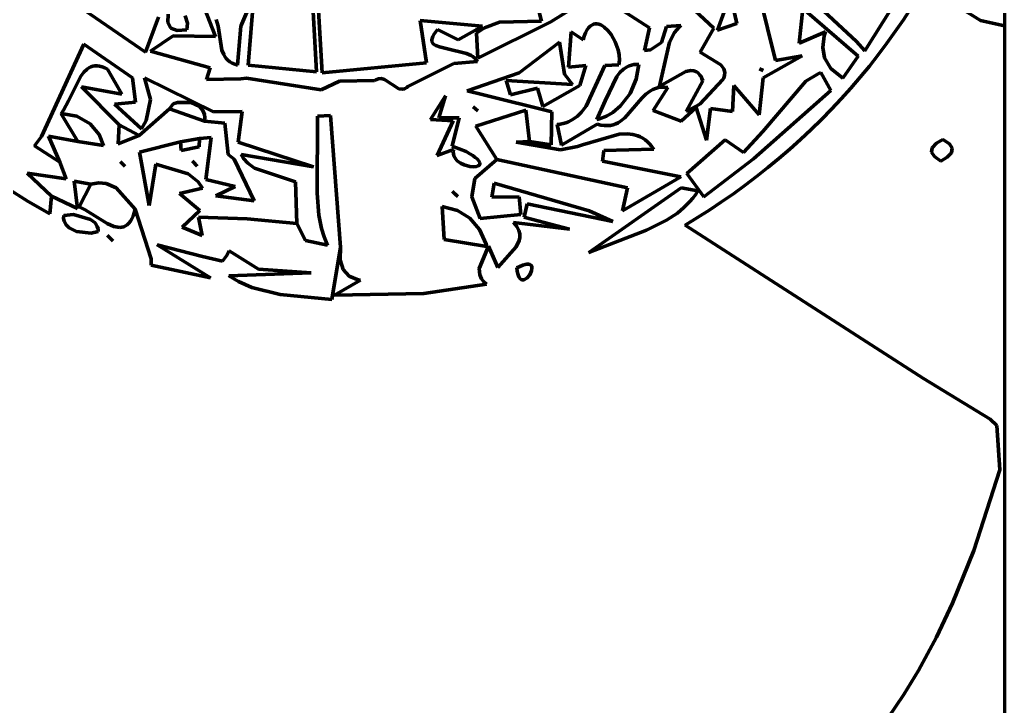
# Model space of a CAD drawing. Header units: millimetres. Extents: x 0 to 10.4, y 0 to 8.2.
# Drawn here: x 9.137 to 10.417, y 0.873 to 1.764 of the extents above; entities that cross this region are included whole.
import ezdxf

# ---------------------------------------------------------------- set-up
doc = ezdxf.new("R2010")
doc.units = ezdxf.units.MM
for name, color, linetype, lineweight in [('color#000000ff', 7, 'CONTINUOUS', 100), ('color#929292ff', 7, 'CONTINUOUS', 100), ('color#ffffffff', 7, 'CONTINUOUS', 100)]:
    doc.layers.add(name, color=color, linetype=linetype, lineweight=lineweight)

msp = doc.modelspace()

# ---------------------------------------------------------------- linework, layer by layer
at = {"layer": 'color#000000ff'}
for p, q in [((9.5158, 1.9571), (9.5303, 1.6953)), ((9.5233, 1.6964), (9.5121, 1.8853)), ((10.0638, 1.886), (10.2245, 1.7357)), ((10.2355, 1.7236), (10.3188, 1.857)), ((9.301, 1.7218), (9.1999, 1.7916)), ((9.425, 1.7558), (9.4416, 1.7954)), ((9.4416, 1.7954), (9.4342, 1.705)), ((10.1196, 1.7111), (10.0987, 1.7954)), ((10.3857, 1.763), (10.327, 1.8)), ((9.392, 1.7421), (9.3773, 1.7798)), ((9.8155, 1.7622), (9.8098, 1.7844)), ((9.8631, 1.7836), (9.8274, 1.7612)), ((9.9556, 1.7537), (9.9024, 1.7877)), ((10.0441, 1.7505), (10.0545, 1.7793)), ((10.0621, 1.7905), (10.0691, 1.7592)), ((10.1551, 1.7787), (10.15, 1.7337)), ((10.2269, 1.7167), (10.1551, 1.7787)), ((10.2957, 1.7797), (10.2855, 1.7641)), ((10.4167, 1.7788), (10.4167, 1.7561)), ((9.318, 1.7673), (9.301, 1.7218)), ((9.3299, 1.7604), (9.3306, 1.7715)), ((9.3526, 1.7692), (9.3554, 1.7596)), ((10.014, 1.7765), (10.0395, 1.7533)), ((9.3337, 1.7533), (9.3299, 1.7604)), ((9.3419, 1.7502), (9.3337, 1.7533)), ((9.3554, 1.7596), (9.3546, 1.751)), ((9.3928, 1.7644), (9.3953, 1.7556)), ((9.3953, 1.7556), (9.4003, 1.7244)), ((9.4206, 1.7049), (9.425, 1.7558)), ((9.6658, 1.7081), (9.6576, 1.7629)), ((9.6576, 1.7629), (9.7389, 1.7558)), ((9.7389, 1.7558), (9.707, 1.7381)), ((9.7311, 1.7465), (9.7415, 1.7536)), ((9.8274, 1.7612), (9.7326, 1.7142)), ((9.7415, 1.7536), (9.761, 1.7608)), ((9.761, 1.7608), (9.8155, 1.7622)), ((9.8745, 1.7505), (9.8764, 1.7534)), ((9.8764, 1.7534), (9.8785, 1.7556)), ((9.8785, 1.7556), (9.8807, 1.7572)), ((9.8807, 1.7572), (9.8829, 1.7582)), ((9.8829, 1.7582), (9.8852, 1.7588)), ((9.8852, 1.7588), (9.8875, 1.7588)), ((9.8875, 1.7588), (9.8899, 1.7583)), ((9.8899, 1.7583), (9.8923, 1.7575)), ((9.8923, 1.7575), (9.8946, 1.7562)), ((9.8946, 1.7562), (9.897, 1.7545)), ((9.897, 1.7545), (9.9015, 1.7503)), ((9.9492, 1.7241), (9.9556, 1.7537)), ((9.978, 1.7553), (9.9712, 1.7347)), ((9.9966, 1.7564), (9.978, 1.7553)), ((9.9883, 1.7475), (9.9942, 1.7543)), ((9.9942, 1.7543), (9.9966, 1.7564)), ((10.0395, 1.7533), (10.0215, 1.7219)), ((10.0691, 1.7592), (10.0441, 1.7505)), ((10.2855, 1.7641), (10.275, 1.7487)), ((10.4167, 1.7561), (10.3857, 1.763)), ((9.3074, 1.7231), (9.3367, 1.7431)), ((9.3367, 1.7431), (9.392, 1.7421)), ((9.3546, 1.751), (9.3419, 1.7502)), ((9.6732, 1.7399), (9.6729, 1.7378)), ((9.6741, 1.7422), (9.6732, 1.7399)), ((9.6756, 1.7449), (9.6741, 1.7422)), ((9.6776, 1.7479), (9.6756, 1.7449)), ((9.6804, 1.7512), (9.6776, 1.7479)), ((9.707, 1.7381), (9.6804, 1.7512)), ((9.7326, 1.7142), (9.7311, 1.7465)), ((9.8503, 1.7025), (9.8539, 1.7483)), ((9.8539, 1.7483), (9.8695, 1.7379)), ((9.8695, 1.7379), (9.871, 1.7428)), ((9.871, 1.7428), (9.8727, 1.747)), ((9.8727, 1.747), (9.8745, 1.7505)), ((9.9015, 1.7503), (9.9057, 1.745)), ((9.9057, 1.745), (9.911, 1.7355)), ((9.9816, 1.7348), (9.9883, 1.7475)), ((10.15, 1.7337), (10.1844, 1.7485)), ((10.1827, 1.7431), (10.1808, 1.7281)), ((10.1844, 1.7485), (10.1827, 1.7431)), ((10.275, 1.7487), (10.2641, 1.7335)), ((9.1659, 1.6125), (9.221, 1.7322)), ((9.221, 1.7322), (9.2842, 1.6885)), ((9.6729, 1.7378), (9.6731, 1.7359)), ((9.6731, 1.7359), (9.6737, 1.7343)), ((9.6737, 1.7343), (9.6748, 1.7328)), ((9.6748, 1.7328), (9.6763, 1.7316)), ((9.6763, 1.7316), (9.6782, 1.7305)), ((9.6782, 1.7305), (9.6828, 1.7287)), ((9.6828, 1.7287), (9.6916, 1.7266)), ((9.7863, 1.6953), (9.8386, 1.7348)), ((9.8386, 1.7348), (9.8455, 1.6932)), ((9.911, 1.7355), (9.9148, 1.7252)), ((9.9712, 1.7347), (9.9572, 1.725)), ((9.9686, 1.6778), (9.9816, 1.7348)), ((10.1808, 1.7281), (10.1832, 1.7146)), ((10.2245, 1.7357), (10.2355, 1.7236)), ((10.2641, 1.7335), (10.2529, 1.7185)), ((9.385, 1.7018), (9.3074, 1.7231)), ((9.4003, 1.7244), (9.4026, 1.7188)), ((9.4026, 1.7188), (9.4041, 1.7163)), ((9.4041, 1.7163), (9.4059, 1.7139)), ((9.6916, 1.7266), (9.7181, 1.7204)), ((9.7181, 1.7204), (9.7239, 1.7178)), ((9.7239, 1.7178), (9.7264, 1.7162)), ((9.7264, 1.7162), (9.7287, 1.7143)), ((9.7287, 1.7143), (9.7306, 1.7123)), ((9.9148, 1.7252), (9.9162, 1.7183)), ((9.9162, 1.7183), (9.9166, 1.7116)), ((9.9572, 1.725), (9.9492, 1.7241)), ((10.0215, 1.7219), (10.0483, 1.7057)), ((10.1035, 1.6888), (10.1541, 1.7171)), ((10.1541, 1.7171), (10.1196, 1.7111)), ((10.1832, 1.7146), (10.1912, 1.7009)), ((10.2068, 1.688), (10.2269, 1.7167)), ((10.2529, 1.7185), (10.2414, 1.7039)), ((9.2274, 1.7015), (9.2251, 1.6999)), ((9.2299, 1.7028), (9.2274, 1.7015)), ((9.2325, 1.7037), (9.2299, 1.7028)), ((9.2353, 1.7042), (9.2325, 1.7037)), ((9.2382, 1.7043), (9.2353, 1.7042)), ((9.2412, 1.7039), (9.2382, 1.7043)), ((9.2445, 1.7031), (9.2412, 1.7039)), ((9.2479, 1.7018), (9.2445, 1.7031)), ((9.2515, 1.6999), (9.2479, 1.7018)), ((9.3804, 1.6863), (9.385, 1.7018)), ((9.4059, 1.7139), (9.4081, 1.7117)), ((9.4081, 1.7117), (9.4106, 1.7096)), ((9.4106, 1.7096), (9.4135, 1.7078)), ((9.4135, 1.7078), (9.4168, 1.7062)), ((9.4168, 1.7062), (9.4206, 1.7049)), ((9.4342, 1.705), (9.5233, 1.6964)), ((9.5303, 1.6953), (9.6658, 1.7081)), ((9.7016, 1.7071), (9.6418, 1.6775)), ((9.7322, 1.71), (9.7016, 1.7071)), ((9.7306, 1.7123), (9.7322, 1.71)), ((9.873, 1.7047), (9.8503, 1.7025)), ((9.8651, 1.6788), (9.873, 1.7047)), ((9.8976, 1.7046), (9.8734, 1.652)), ((9.9158, 1.7054), (9.8976, 1.7046)), ((9.9164, 1.7084), (9.9158, 1.7054)), ((9.9166, 1.7116), (9.9164, 1.7084)), ((9.9218, 1.6997), (9.9268, 1.703)), ((9.9268, 1.703), (9.9295, 1.7042)), ((9.9295, 1.7042), (9.9324, 1.7052)), ((9.9324, 1.7052), (9.9354, 1.7058)), ((9.9354, 1.7058), (9.9386, 1.7061)), ((9.942, 1.7061), (9.9385, 1.687)), ((9.9386, 1.7061), (9.942, 1.7061)), ((10.0483, 1.7057), (10.0523, 1.7003)), ((10.2414, 1.7039), (10.2295, 1.6895)), ((9.2168, 1.6908), (9.2007, 1.6586)), ((9.2207, 1.6959), (9.2168, 1.6908)), ((9.2251, 1.6999), (9.2207, 1.6959)), ((9.2704, 1.6675), (9.2515, 1.6999)), ((9.719, 1.6717), (9.7863, 1.6953)), ((9.8455, 1.6932), (9.8557, 1.6799)), ((9.8981, 1.6586), (9.9133, 1.6904)), ((9.9133, 1.6904), (9.9173, 1.6954)), ((9.9173, 1.6954), (9.9218, 1.6997)), ((10.0029, 1.6967), (9.9723, 1.6797)), ((10.0092, 1.698), (10.0029, 1.6967)), ((10.0131, 1.6978), (10.0092, 1.698)), ((10.0167, 1.6965), (10.0131, 1.6978)), ((10.0184, 1.6954), (10.0167, 1.6965)), ((10.0199, 1.694), (10.0184, 1.6954)), ((10.0213, 1.6923), (10.0199, 1.694)), ((10.0227, 1.6902), (10.0213, 1.6923)), ((10.0239, 1.6876), (10.0227, 1.6902)), ((10.0533, 1.6921), (10.0521, 1.6884)), ((10.0523, 1.7003), (10.0535, 1.6956)), ((10.0535, 1.6956), (10.0533, 1.6921)), ((10.098, 1.6404), (10.1035, 1.6888)), ((10.0986, 1.7003), (10.1033, 1.6982)), ((10.1033, 1.6982), (10.0986, 1.7003)), ((10.1748, 1.694), (10.1588, 1.6842)), ((10.1783, 1.6957), (10.1748, 1.694)), ((10.1915, 1.6721), (10.1783, 1.6957)), ((10.1912, 1.7009), (10.2068, 1.688)), ((10.2295, 1.6895), (10.2174, 1.6753)), ((9.2668, 1.6275), (9.2179, 1.6769)), ((9.2179, 1.6769), (9.2704, 1.6675)), ((9.2842, 1.6885), (9.2881, 1.657)), ((9.3074, 1.6606), (9.2997, 1.6885)), ((9.2997, 1.6885), (9.3892, 1.6443)), ((9.4248, 1.6875), (9.3804, 1.6863)), ((9.4321, 1.6882), (9.4248, 1.6875)), ((9.5291, 1.673), (9.4321, 1.6882)), ((9.5528, 1.6841), (9.5291, 1.673)), ((9.5984, 1.6851), (9.5528, 1.6841)), ((9.6002, 1.6861), (9.5984, 1.6851)), ((9.6036, 1.6874), (9.6002, 1.6861)), ((9.6069, 1.6876), (9.6036, 1.6874)), ((9.6116, 1.6864), (9.6069, 1.6876)), ((9.6301, 1.6745), (9.6116, 1.6864)), ((9.6403, 1.6761), (9.6373, 1.6744)), ((9.6418, 1.6775), (9.6403, 1.6761)), ((9.8557, 1.6799), (9.7694, 1.6851)), ((9.7694, 1.6851), (9.7752, 1.6667)), ((9.8172, 1.6512), (9.8651, 1.6788)), ((9.9385, 1.687), (9.9304, 1.6685)), ((9.9796, 1.6763), (9.9605, 1.6461)), ((9.9636, 1.6749), (9.9672, 1.6759)), ((9.9672, 1.6759), (9.971, 1.6765)), ((9.9723, 1.6797), (9.9686, 1.6778)), ((9.971, 1.6765), (9.9752, 1.6767)), ((9.9752, 1.6767), (9.9796, 1.6763)), ((10.0032, 1.6448), (10.0249, 1.6847)), ((10.0511, 1.6864), (10.021, 1.6543)), ((10.0249, 1.6847), (10.0239, 1.6876)), ((10.0521, 1.6884), (10.0511, 1.6864)), ((10.0637, 1.6449), (10.0651, 1.6786)), ((10.0651, 1.6786), (10.098, 1.6404)), ((10.1588, 1.6842), (10.1028, 1.6189)), ((9.6344, 1.6738), (9.6301, 1.6745)), ((9.6373, 1.6744), (9.6344, 1.6738)), ((9.6711, 1.6347), (9.6909, 1.6652)), ((9.6909, 1.6652), (9.6819, 1.6366)), ((9.7401, 1.6666), (9.719, 1.6717)), ((9.8288, 1.6443), (9.7401, 1.6666)), ((9.7752, 1.6667), (9.8102, 1.6752)), ((9.8102, 1.6752), (9.8172, 1.6512)), ((9.9304, 1.6685), (9.9182, 1.6523)), ((9.9457, 1.6624), (9.9511, 1.6676)), ((9.9511, 1.6676), (9.957, 1.6718)), ((9.957, 1.6718), (9.9602, 1.6735)), ((9.9602, 1.6735), (9.9636, 1.6749)), ((10.091, 1.5835), (10.1915, 1.6721)), ((10.2174, 1.6753), (10.2049, 1.6614)), ((9.2007, 1.6586), (9.1946, 1.6468)), ((9.2881, 1.657), (9.2605, 1.6544)), ((9.2605, 1.6544), (9.2958, 1.6223)), ((9.302, 1.6334), (9.3074, 1.6606)), ((9.3369, 1.6549), (9.3321, 1.6484)), ((9.3423, 1.6567), (9.3369, 1.6549)), ((9.3603, 1.6566), (9.3423, 1.6567)), ((9.3707, 1.6517), (9.3603, 1.6566)), ((9.3756, 1.6463), (9.3707, 1.6517)), ((9.8734, 1.652), (9.867, 1.6437)), ((9.8874, 1.6346), (9.8981, 1.6586)), ((9.9182, 1.6523), (9.9082, 1.6437)), ((9.9235, 1.6368), (9.9457, 1.6624)), ((10.021, 1.6543), (10.0032, 1.6448)), ((10.2049, 1.6614), (10.1921, 1.6478)), ((9.1946, 1.6468), (9.1914, 1.642)), ((9.1914, 1.642), (9.2129, 1.6061)), ((9.3321, 1.6484), (9.2929, 1.6136)), ((9.3776, 1.641), (9.3756, 1.6463)), ((9.378, 1.637), (9.3776, 1.641)), ((9.3892, 1.6443), (9.4266, 1.6449)), ((9.4266, 1.6449), (9.4215, 1.605)), ((9.828, 1.6017), (9.8288, 1.6443)), ((9.8621, 1.639), (9.8566, 1.6349)), ((9.867, 1.6437), (9.8621, 1.639)), ((9.8997, 1.6387), (9.8906, 1.6353)), ((9.9082, 1.6437), (9.8997, 1.6387)), ((9.9605, 1.6461), (9.9969, 1.6325)), ((9.9969, 1.6325), (10.0164, 1.6499)), ((10.0164, 1.6499), (10.0296, 1.6076)), ((10.0296, 1.6076), (10.0349, 1.6487)), ((10.0349, 1.6487), (10.0637, 1.6449)), ((10.1921, 1.6478), (10.179, 1.6344)), ((9.2929, 1.6136), (9.2668, 1.6275)), ((9.2958, 1.6223), (9.302, 1.6334)), ((9.3775, 1.6325), (9.378, 1.637)), ((9.4039, 1.6298), (9.3775, 1.6325)), ((9.4085, 1.5892), (9.4039, 1.6298)), ((9.7005, 1.6327), (9.6711, 1.6347)), ((9.68, 1.5876), (9.7005, 1.6327)), ((9.6819, 1.6366), (9.7083, 1.6367)), ((9.7083, 1.6367), (9.6993, 1.6001)), ((9.8396, 1.6286), (9.8356, 1.6281)), ((9.8356, 1.6281), (9.8412, 1.6013)), ((9.8434, 1.6293), (9.8396, 1.6286)), ((9.8412, 1.6013), (9.8879, 1.6284)), ((9.847, 1.6304), (9.8434, 1.6293)), ((9.8504, 1.6316), (9.847, 1.6304)), ((9.8566, 1.6349), (9.8504, 1.6316)), ((9.8906, 1.6353), (9.8874, 1.6346)), ((9.8879, 1.6284), (9.8926, 1.6273)), ((9.8926, 1.6273), (9.897, 1.6267)), ((9.897, 1.6267), (9.9011, 1.6266)), ((9.9011, 1.6266), (9.9049, 1.6269)), ((9.9049, 1.6269), (9.9085, 1.6277)), ((9.9085, 1.6277), (9.9118, 1.6289)), ((9.9118, 1.6289), (9.915, 1.6304)), ((9.915, 1.6304), (9.918, 1.6323)), ((9.918, 1.6323), (9.9235, 1.6368)), ((10.179, 1.6344), (10.1656, 1.6214)), ((9.1567, 1.6002), (9.1659, 1.6125)), ((9.2129, 1.6061), (9.1749, 1.6131)), ((9.1749, 1.6131), (9.1897, 1.5792)), ((9.9163, 1.6155), (9.8688, 1.6016)), ((9.927, 1.616), (9.9163, 1.6155)), ((9.9339, 1.6152), (9.927, 1.616)), ((9.9405, 1.6133), (9.9339, 1.6152)), ((9.9438, 1.6119), (9.9405, 1.6133)), ((9.9469, 1.6102), (9.9438, 1.6119)), ((10.1028, 1.6189), (10.0779, 1.5918)), ((10.1656, 1.6214), (10.152, 1.6086)), ((9.1897, 1.5792), (9.1567, 1.6002)), ((9.293, 1.5919), (9.3463, 1.6054)), ((9.3463, 1.6054), (9.3471, 1.5944)), ((9.3471, 1.5944), (9.3707, 1.5991)), ((9.3707, 1.5991), (9.3711, 1.6098)), ((9.3711, 1.6098), (9.3864, 1.611)), ((9.3864, 1.611), (9.3793, 1.5568)), ((9.4215, 1.605), (9.5192, 1.573)), ((9.6993, 1.6001), (9.7175, 1.5928)), ((9.7826, 1.6052), (9.7997, 1.606)), ((9.8401, 1.5951), (9.7826, 1.6052)), ((9.7997, 1.606), (9.828, 1.6017)), ((9.862, 1.5994), (9.8401, 1.5951)), ((9.8688, 1.6016), (9.862, 1.5994)), ((9.95, 1.6082), (9.9469, 1.6102)), ((9.9529, 1.6058), (9.95, 1.6082)), ((9.9558, 1.603), (9.9529, 1.6058)), ((9.9585, 1.5998), (9.9558, 1.603)), ((9.9612, 1.5962), (9.9585, 1.5998)), ((10.0542, 1.6081), (10.0042, 1.5644)), ((10.0779, 1.5918), (10.0542, 1.6081)), ((10.152, 1.6086), (10.1381, 1.5961)), ((9.3055, 1.5229), (9.293, 1.5919)), ((9.4163, 1.583), (9.4085, 1.5892)), ((9.5192, 1.573), (9.4252, 1.589)), ((9.4252, 1.589), (9.4283, 1.5839)), ((9.7009, 1.5956), (9.68, 1.5876)), ((9.7007, 1.5927), (9.7009, 1.5956)), ((9.7009, 1.5899), (9.7007, 1.5927)), ((9.7016, 1.5874), (9.7009, 1.5899)), ((9.7027, 1.5851), (9.7016, 1.5874)), ((9.7175, 1.5928), (9.7222, 1.5901)), ((9.7222, 1.5901), (9.7261, 1.5877)), ((9.7261, 1.5877), (9.7293, 1.5854)), ((9.8946, 1.5806), (9.8962, 1.5944)), ((9.8962, 1.5944), (9.9612, 1.5962)), ((10.1381, 1.5961), (10.1239, 1.5839)), ((9.3144, 1.5767), (9.3055, 1.5229)), ((9.3564, 1.5638), (9.3144, 1.5767)), ((9.3619, 1.5803), (9.3627, 1.5794)), ((9.3682, 1.574), (9.3619, 1.5803)), ((9.3627, 1.5794), (9.3682, 1.574)), ((9.4423, 1.5289), (9.4163, 1.583)), ((9.4283, 1.5839), (9.4337, 1.5777)), ((9.4337, 1.5777), (9.4425, 1.5713)), ((9.7042, 1.5829), (9.7027, 1.5851)), ((9.706, 1.581), (9.7042, 1.5829)), ((9.7102, 1.5778), (9.706, 1.581)), ((9.715, 1.5755), (9.7102, 1.5778)), ((9.7225, 1.5735), (9.715, 1.5755)), ((9.7272, 1.5732), (9.7225, 1.5735)), ((9.7311, 1.5736), (9.7272, 1.5732)), ((9.7287, 1.558), (9.7572, 1.5825)), ((9.7293, 1.5854), (9.7317, 1.5834)), ((9.7327, 1.5742), (9.7311, 1.5736)), ((9.7317, 1.5834), (9.7335, 1.5815)), ((9.7339, 1.5749), (9.7327, 1.5742)), ((9.7335, 1.5815), (9.7346, 1.5798)), ((9.7348, 1.5758), (9.7339, 1.5749)), ((9.7346, 1.5798), (9.7352, 1.5783)), ((9.7352, 1.5769), (9.7348, 1.5758)), ((9.7352, 1.5783), (9.7352, 1.5769)), ((9.7572, 1.5825), (9.9273, 1.5458)), ((9.9965, 1.5602), (9.8946, 1.5806)), ((10.0265, 1.5339), (10.091, 1.5835)), ((10.1239, 1.5839), (10.1095, 1.572)), ((9.3695, 1.5535), (9.3564, 1.5638)), ((9.4425, 1.5713), (9.4957, 1.5534)), ((10.0042, 1.5644), (10.0265, 1.5339)), ((10.1095, 1.572), (10.0948, 1.5604)), ((9.2124, 1.5188), (9.2083, 1.5544)), ((9.2083, 1.5544), (9.2299, 1.5504)), ((9.2299, 1.5504), (9.2149, 1.5213)), ((9.3751, 1.5453), (9.3695, 1.5535)), ((9.3793, 1.5568), (9.4176, 1.5477)), ((9.4957, 1.5534), (9.4976, 1.4997)), ((9.7249, 1.5339), (9.7287, 1.558)), ((9.7538, 1.5519), (9.7508, 1.5335)), ((9.8773, 1.5158), (9.7538, 1.5519)), ((9.9207, 1.5158), (9.9965, 1.5602)), ((10.0799, 1.5491), (10.0648, 1.5382)), ((10.0948, 1.5604), (10.0799, 1.5491)), ((9.1213, 1.5455), (9.1486, 1.5282)), ((9.345, 1.5385), (9.3751, 1.5453)), ((9.3717, 1.5165), (9.345, 1.5385)), ((9.4176, 1.5477), (9.3922, 1.5352)), ((9.3922, 1.5352), (9.4423, 1.5289)), ((9.6998, 1.5412), (9.7065, 1.5345)), ((9.7038, 1.5373), (9.6998, 1.5412)), ((9.7065, 1.5345), (9.7038, 1.5373)), ((9.9967, 1.5458), (9.8768, 1.4617)), ((9.9273, 1.5458), (9.9207, 1.5158)), ((10.0185, 1.5417), (9.9967, 1.5458)), ((10.0119, 1.5323), (10.0153, 1.5369)), ((10.0153, 1.5369), (10.0185, 1.5417)), ((10.0648, 1.5382), (10.0494, 1.5275)), ((9.1486, 1.5282), (9.1767, 1.5121)), ((9.1767, 1.5121), (9.1789, 1.535)), ((9.1789, 1.535), (9.2124, 1.5188)), ((9.7358, 1.506), (9.7249, 1.5339)), ((9.7508, 1.5335), (9.7862, 1.5341)), ((9.7862, 1.5341), (9.7886, 1.511)), ((9.7928, 1.5077), (9.7969, 1.5251)), ((9.7969, 1.5251), (9.9079, 1.5021)), ((10.0005, 1.5201), (10.0083, 1.528)), ((10.0083, 1.528), (10.0119, 1.5323)), ((10.0494, 1.5275), (10.0339, 1.5172)), ((9.1949, 1.51), (9.1946, 1.5061)), ((9.2075, 1.5112), (9.1949, 1.51)), ((9.2296, 1.5048), (9.2075, 1.5112)), ((9.2149, 1.5213), (9.2227, 1.5173)), ((9.2227, 1.5173), (9.2513, 1.4993)), ((9.2848, 1.509), (9.2863, 1.5132)), ((9.2863, 1.5132), (9.2876, 1.5181)), ((9.2876, 1.5181), (9.3085, 1.4534)), ((9.3486, 1.4947), (9.3717, 1.5165)), ((9.6888, 1.4789), (9.6863, 1.5215)), ((9.6863, 1.5215), (9.7063, 1.5162)), ((9.7063, 1.5162), (9.7225, 1.5063)), ((9.7886, 1.511), (9.7358, 1.506)), ((9.9079, 1.5021), (9.8773, 1.5158)), ((9.9778, 1.5037), (9.9919, 1.513)), ((9.9919, 1.513), (10.0005, 1.5201)), ((10.0339, 1.5172), (10.0181, 1.5072)), ((9.1946, 1.5061), (9.1952, 1.5025)), ((9.1952, 1.5025), (9.1977, 1.4978)), ((9.1977, 1.4978), (9.2018, 1.4938)), ((9.2355, 1.5002), (9.2296, 1.5048)), ((9.2383, 1.4958), (9.2355, 1.5002)), ((9.2513, 1.4993), (9.2598, 1.4957)), ((9.275, 1.4964), (9.2772, 1.4979)), ((9.2772, 1.4979), (9.2793, 1.4999)), ((9.2793, 1.4999), (9.2813, 1.5024)), ((9.2813, 1.5024), (9.2831, 1.5054)), ((9.2831, 1.5054), (9.2848, 1.509)), ((9.4329, 1.5056), (9.3698, 1.5075)), ((9.3698, 1.5075), (9.3744, 1.4839)), ((9.4976, 1.4997), (9.4329, 1.5056)), ((9.7225, 1.5063), (9.7349, 1.4918)), ((9.7813, 1.4981), (9.7791, 1.5008)), ((9.7791, 1.5008), (9.8516, 1.4921)), ((9.7832, 1.4955), (9.7813, 1.4981)), ((9.7944, 1.5072), (9.7928, 1.5077)), ((9.8516, 1.4921), (9.7944, 1.5072)), ((9.952, 1.4909), (9.9778, 1.5037)), ((10.0181, 1.5072), (10.0022, 1.4975)), ((10.0022, 1.4975), (10.3117, 1.2981)), ((9.2018, 1.4938), (9.2111, 1.4892)), ((9.2111, 1.4892), (9.2303, 1.4868)), ((9.2303, 1.4868), (9.2393, 1.489)), ((9.2393, 1.4926), (9.2383, 1.4958)), ((9.2393, 1.489), (9.2393, 1.4926)), ((9.2598, 1.4957), (9.2652, 1.4946)), ((9.2652, 1.4946), (9.2677, 1.4945)), ((9.2677, 1.4945), (9.2703, 1.4947)), ((9.2703, 1.4947), (9.2727, 1.4953)), ((9.2727, 1.4953), (9.275, 1.4964)), ((9.3744, 1.4839), (9.3486, 1.4947)), ((9.7349, 1.4918), (9.7434, 1.4726)), ((9.7847, 1.493), (9.7832, 1.4955)), ((9.7858, 1.4905), (9.7847, 1.493)), ((9.7871, 1.4859), (9.7858, 1.4905)), ((9.7873, 1.4814), (9.7871, 1.4859)), ((9.8768, 1.4617), (9.952, 1.4909)), ((9.2515, 1.4837), (9.2568, 1.4786)), ((9.2583, 1.4771), (9.2515, 1.4837)), ((9.2568, 1.4786), (9.2583, 1.4771)), ((9.3856, 1.4289), (9.3161, 1.472)), ((9.3161, 1.472), (9.3748, 1.4565)), ((9.7443, 1.4695), (9.6888, 1.4789)), ((9.7434, 1.4726), (9.7443, 1.4695)), ((9.7826, 1.4693), (9.7865, 1.4772)), ((9.7865, 1.4772), (9.7873, 1.4814)), ((9.4062, 1.4573), (9.4098, 1.4638)), ((9.4098, 1.4638), (9.4477, 1.4403)), ((9.543, 1.4008), (9.5543, 1.4687)), ((9.5543, 1.4687), (9.5538, 1.4522)), ((9.7346, 1.4412), (9.7467, 1.47)), ((9.7467, 1.47), (9.7586, 1.4425)), ((9.7586, 1.4425), (9.7826, 1.4693)), ((9.3085, 1.4534), (9.3085, 1.4453)), ((9.3748, 1.4565), (9.4011, 1.4507)), ((9.4011, 1.4507), (9.4062, 1.4573)), ((9.5538, 1.4522), (9.5576, 1.4397)), ((9.794, 1.4462), (9.791, 1.4453)), ((9.7965, 1.4467), (9.794, 1.4462)), ((9.7986, 1.4466), (9.7965, 1.4467)), ((9.8003, 1.4462), (9.7986, 1.4466)), ((9.8015, 1.4455), (9.8003, 1.4462)), ((9.8023, 1.4444), (9.8015, 1.4455)), ((9.3085, 1.4453), (9.3856, 1.4289)), ((9.516, 1.4355), (9.4092, 1.4315)), ((9.4477, 1.4403), (9.516, 1.4355)), ((9.5576, 1.4397), (9.5657, 1.4309)), ((9.7351, 1.4327), (9.7346, 1.4412)), ((9.7874, 1.4438), (9.7833, 1.4418)), ((9.7833, 1.4418), (9.7838, 1.4376)), ((9.7838, 1.4376), (9.7846, 1.4341)), ((9.7846, 1.4341), (9.7855, 1.4314)), ((9.791, 1.4453), (9.7874, 1.4438)), ((9.7963, 1.4285), (9.8001, 1.4329)), ((9.8001, 1.4329), (9.8025, 1.4382)), ((9.8028, 1.4431), (9.8023, 1.4444)), ((9.8025, 1.4382), (9.803, 1.4416)), ((9.803, 1.4416), (9.8028, 1.4431)), ((9.4092, 1.4315), (9.4217, 1.424)), ((9.4217, 1.424), (9.4391, 1.4164)), ((9.5802, 1.4257), (9.5465, 1.4066)), ((9.5657, 1.4309), (9.5781, 1.426)), ((9.5781, 1.426), (9.5802, 1.4257)), ((9.6626, 1.4085), (9.7438, 1.4208)), ((9.7375, 1.4275), (9.7351, 1.4327)), ((9.7402, 1.4241), (9.7375, 1.4275)), ((9.7438, 1.4208), (9.7402, 1.4241)), ((9.7855, 1.4314), (9.7865, 1.4293)), ((9.7865, 1.4293), (9.7878, 1.4278)), ((9.7878, 1.4278), (9.7891, 1.4268)), ((9.7891, 1.4268), (9.7905, 1.4264)), ((9.7905, 1.4264), (9.7919, 1.4264)), ((9.7919, 1.4264), (9.7934, 1.4268)), ((9.7934, 1.4268), (9.7963, 1.4285)), ((9.4391, 1.4164), (9.4761, 1.4074)), ((9.4761, 1.4074), (9.543, 1.4008)), ((9.5465, 1.4066), (9.6626, 1.4085)), ((10.3117, 1.2981), (10.3985, 1.2456)), ((10.3985, 1.2456), (10.4068, 1.2373)), ((10.4068, 1.2373), (10.4108, 1.1797)), ((10.4108, 1.1797), (10.377, 1.0747)), ((10.377, 1.0747), (10.3495, 1.0065)), ((10.3495, 1.0065), (10.3285, 0.9623)), ((10.3285, 0.9623), (10.3052, 0.9192)), ((10.3052, 0.9192), (10.286, 0.8878)), ((10.286, 0.8878), (10.2654, 0.8573))]:
    msp.add_line(p, q, dxfattribs=at)
at = {"layer": 'color#929292ff'}
for p, q in [((9.2251, 1.6999), (9.2274, 1.7015)), ((9.2274, 1.7015), (9.2299, 1.7028)), ((9.2299, 1.7028), (9.2325, 1.7037)), ((9.2325, 1.7037), (9.2353, 1.7042)), ((9.2353, 1.7042), (9.2382, 1.7043)), ((9.2382, 1.7043), (9.2412, 1.7039)), ((9.2412, 1.7039), (9.2445, 1.7031)), ((9.2445, 1.7031), (9.2479, 1.7018)), ((9.2479, 1.7018), (9.2515, 1.6999)), ((9.2007, 1.6586), (9.2168, 1.6908)), ((9.2168, 1.6908), (9.2207, 1.6959)), ((9.2207, 1.6959), (9.2251, 1.6999)), ((9.2515, 1.6999), (9.2704, 1.6675)), ((9.2704, 1.6675), (9.2179, 1.6769)), ((9.2179, 1.6769), (9.2668, 1.6275)), ((9.1946, 1.6468), (9.2007, 1.6586)), ((9.7266, 1.6509), (9.7329, 1.6456)), ((9.7329, 1.6456), (9.7266, 1.6509)), ((9.1914, 1.642), (9.1946, 1.6468)), ((9.194, 1.6421), (9.1914, 1.642)), ((9.2116, 1.6389), (9.194, 1.6421)), ((9.2292, 1.6287), (9.2116, 1.6389)), ((9.2929, 1.6136), (9.3321, 1.6484)), ((9.3321, 1.6484), (9.3775, 1.6325)), ((9.5241, 1.539), (9.5246, 1.6387)), ((9.5246, 1.6387), (9.5412, 1.6397)), ((9.5412, 1.6397), (9.5543, 1.4687)), ((9.7303, 1.6257), (9.795, 1.6466)), ((9.795, 1.6466), (9.7997, 1.606)), ((9.2406, 1.615), (9.2292, 1.6287)), ((9.2668, 1.6275), (9.2655, 1.6028)), ((9.3775, 1.6325), (9.4039, 1.6298)), ((9.4039, 1.6298), (9.4085, 1.5892)), ((9.7572, 1.5825), (9.7303, 1.6257)), ((9.1897, 1.5792), (9.1749, 1.6131)), ((9.1749, 1.6131), (9.2129, 1.6061)), ((9.2464, 1.6006), (9.2406, 1.615)), ((9.2655, 1.6028), (9.2929, 1.6136)), ((9.8688, 1.6016), (9.9163, 1.6155)), ((9.9163, 1.6155), (9.927, 1.616)), ((9.927, 1.616), (9.9339, 1.6152)), ((9.9339, 1.6152), (9.9405, 1.6133)), ((9.9405, 1.6133), (9.9438, 1.6119)), ((9.9438, 1.6119), (9.9469, 1.6102)), ((9.2129, 1.6061), (9.2464, 1.6006)), ((9.3463, 1.6054), (9.293, 1.5919)), ((9.3711, 1.6098), (9.3463, 1.6054)), ((9.3864, 1.611), (9.3711, 1.6098)), ((9.3793, 1.5568), (9.3864, 1.611)), ((9.7997, 1.606), (9.7826, 1.6052)), ((9.7826, 1.6052), (9.8401, 1.5951)), ((9.8401, 1.5951), (9.862, 1.5994)), ((9.862, 1.5994), (9.8688, 1.6016)), ((9.9469, 1.6102), (9.95, 1.6082)), ((9.95, 1.6082), (9.9529, 1.6058)), ((9.9529, 1.6058), (9.9558, 1.603)), ((9.9558, 1.603), (9.9585, 1.5998)), ((9.9585, 1.5998), (9.9612, 1.5962)), ((10.323, 1.5979), (10.3286, 1.6037)), ((10.3286, 1.6037), (10.3369, 1.6087)), ((10.3369, 1.6087), (10.3453, 1.603)), ((10.3453, 1.603), (10.3491, 1.5972)), ((9.293, 1.5919), (9.3055, 1.5229)), ((9.4085, 1.5892), (9.4163, 1.583)), ((9.8962, 1.5944), (9.8946, 1.5806)), ((9.9612, 1.5962), (9.8962, 1.5944)), ((10.3221, 1.592), (10.323, 1.5979)), ((10.3258, 1.5863), (10.3221, 1.592)), ((10.3342, 1.5805), (10.3258, 1.5863)), ((10.3481, 1.5914), (10.3425, 1.5855)), ((10.3491, 1.5972), (10.3481, 1.5914)), ((9.198, 1.5573), (9.1897, 1.5792)), ((9.2686, 1.5796), (9.2739, 1.574)), ((9.2739, 1.574), (9.2686, 1.5796)), ((9.3055, 1.5229), (9.3144, 1.5767)), ((9.3144, 1.5767), (9.3564, 1.5638)), ((9.3619, 1.5803), (9.3682, 1.574)), ((9.3627, 1.5794), (9.3619, 1.5803)), ((9.3682, 1.574), (9.3627, 1.5794)), ((9.4163, 1.583), (9.4423, 1.5289)), ((9.9273, 1.5458), (9.7572, 1.5825)), ((9.8946, 1.5806), (9.9965, 1.5602)), ((10.3425, 1.5855), (10.3342, 1.5805)), ((9.1789, 1.535), (9.1471, 1.5648)), ((9.1471, 1.5648), (9.198, 1.5573)), ((9.3564, 1.5638), (9.3695, 1.5535)), ((9.2299, 1.5504), (9.2083, 1.5544)), ((9.2083, 1.5544), (9.2124, 1.5188)), ((9.2326, 1.5511), (9.2299, 1.5504)), ((9.2403, 1.5522), (9.2326, 1.5511)), ((9.25, 1.5514), (9.2403, 1.5522)), ((9.263, 1.5458), (9.25, 1.5514)), ((9.3695, 1.5535), (9.3751, 1.5453)), ((9.4176, 1.5477), (9.3793, 1.5568)), ((9.9965, 1.5602), (9.9207, 1.5158)), ((9.2876, 1.5181), (9.263, 1.5458)), ((9.3751, 1.5453), (9.345, 1.5385)), ((9.345, 1.5385), (9.3717, 1.5165)), ((9.3922, 1.5352), (9.4176, 1.5477)), ((9.4423, 1.5289), (9.3922, 1.5352)), ((9.5263, 1.5101), (9.5241, 1.539)), ((9.9207, 1.5158), (9.9273, 1.5458)), ((9.2124, 1.5188), (9.1789, 1.535)), ((9.3085, 1.4534), (9.2876, 1.5181)), ((9.3717, 1.5165), (9.3486, 1.4947)), ((9.5297, 1.4931), (9.5263, 1.5101)), ((9.3744, 1.4839), (9.3698, 1.5075)), ((9.3698, 1.5075), (9.4329, 1.5056)), ((9.4329, 1.5056), (9.4976, 1.4997)), ((9.4976, 1.4997), (9.5086, 1.4776)), ((9.3486, 1.4947), (9.3744, 1.4839)), ((9.533, 1.4821), (9.5297, 1.4931)), ((9.3748, 1.4565), (9.3161, 1.472)), ((9.3161, 1.472), (9.3856, 1.4289)), ((9.5086, 1.4776), (9.5373, 1.4713)), ((9.5373, 1.4713), (9.533, 1.4821)), ((9.4098, 1.4638), (9.4062, 1.4573)), ((9.4477, 1.4403), (9.4098, 1.4638)), ((9.5543, 1.4687), (9.543, 1.4008)), ((9.3085, 1.4453), (9.3085, 1.4534)), ((9.4011, 1.4507), (9.3748, 1.4565)), ((9.4062, 1.4573), (9.4011, 1.4507)), ((9.791, 1.4453), (9.794, 1.4462)), ((9.794, 1.4462), (9.7965, 1.4467)), ((9.7965, 1.4467), (9.7986, 1.4466)), ((9.7986, 1.4466), (9.8003, 1.4462)), ((9.8003, 1.4462), (9.8015, 1.4455)), ((9.8015, 1.4455), (9.8023, 1.4444)), ((9.3856, 1.4289), (9.3085, 1.4453)), ((9.4092, 1.4315), (9.516, 1.4355)), ((9.516, 1.4355), (9.4477, 1.4403)), ((9.7833, 1.4418), (9.7874, 1.4438)), ((9.7838, 1.4376), (9.7833, 1.4418)), ((9.7846, 1.4341), (9.7838, 1.4376)), ((9.7855, 1.4314), (9.7846, 1.4341)), ((9.7874, 1.4438), (9.791, 1.4453)), ((9.8001, 1.4329), (9.7963, 1.4285)), ((9.8025, 1.4382), (9.8001, 1.4329)), ((9.8023, 1.4444), (9.8028, 1.4431)), ((9.803, 1.4416), (9.8025, 1.4382)), ((9.8028, 1.4431), (9.803, 1.4416)), ((9.4217, 1.424), (9.4092, 1.4315)), ((9.4391, 1.4164), (9.4217, 1.424)), ((9.7865, 1.4293), (9.7855, 1.4314)), ((9.7878, 1.4278), (9.7865, 1.4293)), ((9.7891, 1.4268), (9.7878, 1.4278)), ((9.7905, 1.4264), (9.7891, 1.4268)), ((9.7919, 1.4264), (9.7905, 1.4264)), ((9.7934, 1.4268), (9.7919, 1.4264)), ((9.7963, 1.4285), (9.7934, 1.4268)), ((9.4761, 1.4074), (9.4391, 1.4164)), ((9.543, 1.4008), (9.4761, 1.4074))]:
    msp.add_line(p, q, dxfattribs=at)
at = {"layer": 'color#ffffffff'}
for p, q in [((9.5303, 1.6953), (9.5158, 1.9571)), ((9.5121, 1.8853), (9.5233, 1.6964)), ((10.2245, 1.7357), (10.0638, 1.886)), ((10.3188, 1.857), (10.2355, 1.7236)), ((9.1999, 1.7916), (9.301, 1.7218)), ((9.4416, 1.7954), (9.425, 1.7558)), ((9.4342, 1.705), (9.4416, 1.7954)), ((10.0987, 1.7954), (10.1196, 1.7111)), ((10.327, 1.8), (10.3857, 1.763)), ((9.3773, 1.7798), (9.392, 1.7421)), ((9.8098, 1.7844), (9.8155, 1.7622)), ((9.8274, 1.7612), (9.8631, 1.7836)), ((9.9024, 1.7877), (9.9556, 1.7537)), ((10.0545, 1.7793), (10.0441, 1.7505)), ((10.0691, 1.7592), (10.0621, 1.7905)), ((10.15, 1.7337), (10.1551, 1.7787)), ((10.1551, 1.7787), (10.2269, 1.7167)), ((10.2855, 1.7641), (10.2957, 1.7797)), ((9.301, 1.7218), (9.318, 1.7673)), ((9.3306, 1.7715), (9.3299, 1.7604)), ((9.3554, 1.7596), (9.3526, 1.7692)), ((10.0395, 1.7533), (10.014, 1.7765)), ((9.3299, 1.7604), (9.3337, 1.7533)), ((9.3337, 1.7533), (9.3419, 1.7502)), ((9.3546, 1.751), (9.3554, 1.7596)), ((9.3953, 1.7556), (9.3928, 1.7644)), ((9.4003, 1.7244), (9.3953, 1.7556)), ((9.425, 1.7558), (9.4206, 1.7049)), ((9.7389, 1.7558), (9.6576, 1.7629)), ((9.6576, 1.7629), (9.6658, 1.7081)), ((9.707, 1.7381), (9.7389, 1.7558)), ((9.7415, 1.7536), (9.7311, 1.7465)), ((9.7326, 1.7142), (9.8274, 1.7612)), ((9.761, 1.7608), (9.7415, 1.7536)), ((9.8155, 1.7622), (9.761, 1.7608)), ((9.8764, 1.7534), (9.8745, 1.7505)), ((9.8785, 1.7556), (9.8764, 1.7534)), ((9.8807, 1.7572), (9.8785, 1.7556)), ((9.8829, 1.7582), (9.8807, 1.7572)), ((9.8852, 1.7588), (9.8829, 1.7582)), ((9.8875, 1.7588), (9.8852, 1.7588)), ((9.8899, 1.7583), (9.8875, 1.7588)), ((9.8923, 1.7575), (9.8899, 1.7583)), ((9.8946, 1.7562), (9.8923, 1.7575)), ((9.897, 1.7545), (9.8946, 1.7562)), ((9.9015, 1.7503), (9.897, 1.7545)), ((9.9556, 1.7537), (9.9492, 1.7241)), ((9.9712, 1.7347), (9.978, 1.7553)), ((9.978, 1.7553), (9.9966, 1.7564)), ((9.9942, 1.7543), (9.9883, 1.7475)), ((9.9966, 1.7564), (9.9942, 1.7543)), ((10.0215, 1.7219), (10.0395, 1.7533)), ((10.0441, 1.7505), (10.0691, 1.7592)), ((10.275, 1.7487), (10.2855, 1.7641)), ((10.3857, 1.763), (10.4167, 1.7561)), ((10.4167, 1.7561), (10.4167, 0.6179)), ((9.3367, 1.7431), (9.3074, 1.7231)), ((9.392, 1.7421), (9.3367, 1.7431)), ((9.3419, 1.7502), (9.3546, 1.751)), ((9.6729, 1.7378), (9.6732, 1.7399)), ((9.6732, 1.7399), (9.6741, 1.7422)), ((9.6741, 1.7422), (9.6756, 1.7449)), ((9.6756, 1.7449), (9.6776, 1.7479)), ((9.6776, 1.7479), (9.6804, 1.7512)), ((9.6804, 1.7512), (9.707, 1.7381)), ((9.7311, 1.7465), (9.7326, 1.7142)), ((9.8539, 1.7483), (9.8503, 1.7025)), ((9.8695, 1.7379), (9.8539, 1.7483)), ((9.871, 1.7428), (9.8695, 1.7379)), ((9.8727, 1.747), (9.871, 1.7428)), ((9.8745, 1.7505), (9.8727, 1.747)), ((9.9057, 1.745), (9.9015, 1.7503)), ((9.911, 1.7355), (9.9057, 1.745)), ((9.9883, 1.7475), (9.9816, 1.7348)), ((10.1844, 1.7485), (10.15, 1.7337)), ((10.1808, 1.7281), (10.1827, 1.7431)), ((10.1827, 1.7431), (10.1844, 1.7485)), ((10.2641, 1.7335), (10.275, 1.7487)), ((9.221, 1.7322), (9.1659, 1.6125)), ((9.2842, 1.6885), (9.221, 1.7322)), ((9.6731, 1.7359), (9.6729, 1.7378)), ((9.6737, 1.7343), (9.6731, 1.7359)), ((9.6748, 1.7328), (9.6737, 1.7343)), ((9.6763, 1.7316), (9.6748, 1.7328)), ((9.6782, 1.7305), (9.6763, 1.7316)), ((9.6828, 1.7287), (9.6782, 1.7305)), ((9.6916, 1.7266), (9.6828, 1.7287)), ((9.8386, 1.7348), (9.7863, 1.6953)), ((9.8455, 1.6932), (9.8386, 1.7348)), ((9.9148, 1.7252), (9.911, 1.7355)), ((9.9572, 1.725), (9.9712, 1.7347)), ((9.9816, 1.7348), (9.9686, 1.6778)), ((10.1832, 1.7146), (10.1808, 1.7281)), ((10.2355, 1.7236), (10.2245, 1.7357)), ((10.2529, 1.7185), (10.2641, 1.7335)), ((9.3074, 1.7231), (9.385, 1.7018)), ((9.4026, 1.7188), (9.4003, 1.7244)), ((9.4041, 1.7163), (9.4026, 1.7188)), ((9.4059, 1.7139), (9.4041, 1.7163)), ((9.7181, 1.7204), (9.6916, 1.7266)), ((9.7239, 1.7178), (9.7181, 1.7204)), ((9.7264, 1.7162), (9.7239, 1.7178)), ((9.7287, 1.7143), (9.7264, 1.7162)), ((9.7306, 1.7123), (9.7287, 1.7143)), ((9.9162, 1.7183), (9.9148, 1.7252)), ((9.9166, 1.7116), (9.9162, 1.7183)), ((9.9492, 1.7241), (9.9572, 1.725)), ((10.0483, 1.7057), (10.0215, 1.7219)), ((10.1541, 1.7171), (10.1035, 1.6888)), ((10.1196, 1.7111), (10.1541, 1.7171)), ((10.1912, 1.7009), (10.1832, 1.7146)), ((10.2269, 1.7167), (10.2068, 1.688)), ((10.2414, 1.7039), (10.2529, 1.7185)), ((9.385, 1.7018), (9.3804, 1.6863)), ((9.4081, 1.7117), (9.4059, 1.7139)), ((9.4106, 1.7096), (9.4081, 1.7117)), ((9.4135, 1.7078), (9.4106, 1.7096)), ((9.4168, 1.7062), (9.4135, 1.7078)), ((9.4206, 1.7049), (9.4168, 1.7062)), ((9.5233, 1.6964), (9.4342, 1.705)), ((9.6658, 1.7081), (9.5303, 1.6953)), ((9.6418, 1.6775), (9.7016, 1.7071)), ((9.7016, 1.7071), (9.7322, 1.71)), ((9.7322, 1.71), (9.7306, 1.7123)), ((9.8503, 1.7025), (9.873, 1.7047)), ((9.873, 1.7047), (9.8651, 1.6788)), ((9.8734, 1.652), (9.8976, 1.7046)), ((9.8976, 1.7046), (9.9158, 1.7054)), ((9.9158, 1.7054), (9.9164, 1.7084)), ((9.9164, 1.7084), (9.9166, 1.7116)), ((9.9268, 1.703), (9.9218, 1.6997)), ((9.9295, 1.7042), (9.9268, 1.703)), ((9.9324, 1.7052), (9.9295, 1.7042)), ((9.9354, 1.7058), (9.9324, 1.7052)), ((9.9386, 1.7061), (9.9354, 1.7058)), ((9.9385, 1.687), (9.942, 1.7061)), ((9.942, 1.7061), (9.9386, 1.7061)), ((10.0523, 1.7003), (10.0483, 1.7057)), ((10.2295, 1.6895), (10.2414, 1.7039)), ((9.7863, 1.6953), (9.719, 1.6717)), ((9.8557, 1.6799), (9.8455, 1.6932)), ((9.9133, 1.6904), (9.8981, 1.6586)), ((9.9173, 1.6954), (9.9133, 1.6904)), ((9.9218, 1.6997), (9.9173, 1.6954)), ((9.9723, 1.6797), (10.0029, 1.6967)), ((10.0029, 1.6967), (10.0092, 1.698)), ((10.0092, 1.698), (10.0131, 1.6978)), ((10.0131, 1.6978), (10.0167, 1.6965)), ((10.0167, 1.6965), (10.0184, 1.6954)), ((10.0184, 1.6954), (10.0199, 1.694)), ((10.0199, 1.694), (10.0213, 1.6923)), ((10.0213, 1.6923), (10.0227, 1.6902)), ((10.0227, 1.6902), (10.0239, 1.6876)), ((10.0521, 1.6884), (10.0533, 1.6921)), ((10.0535, 1.6956), (10.0523, 1.7003)), ((10.0533, 1.6921), (10.0535, 1.6956)), ((10.1035, 1.6888), (10.098, 1.6404)), ((10.0986, 1.7003), (10.1033, 1.6982)), ((10.1033, 1.6982), (10.0986, 1.7003)), ((10.1588, 1.6842), (10.1748, 1.694)), ((10.1748, 1.694), (10.1783, 1.6957)), ((10.1783, 1.6957), (10.1915, 1.6721)), ((10.2068, 1.688), (10.1912, 1.7009)), ((10.2174, 1.6753), (10.2295, 1.6895)), ((9.2881, 1.657), (9.2842, 1.6885)), ((9.3892, 1.6443), (9.2997, 1.6885)), ((9.2997, 1.6885), (9.3074, 1.6606)), ((9.3804, 1.6863), (9.4248, 1.6875)), ((9.4248, 1.6875), (9.4321, 1.6882)), ((9.4321, 1.6882), (9.5291, 1.673)), ((9.5291, 1.673), (9.5528, 1.6841)), ((9.5528, 1.6841), (9.5984, 1.6851)), ((9.5984, 1.6851), (9.6002, 1.6861)), ((9.6002, 1.6861), (9.6036, 1.6874)), ((9.6036, 1.6874), (9.6069, 1.6876)), ((9.6069, 1.6876), (9.6116, 1.6864)), ((9.6116, 1.6864), (9.6301, 1.6745)), ((9.6373, 1.6744), (9.6403, 1.6761)), ((9.6403, 1.6761), (9.6418, 1.6775)), ((9.7752, 1.6667), (9.7694, 1.6851)), ((9.7694, 1.6851), (9.8557, 1.6799)), ((9.8651, 1.6788), (9.8172, 1.6512)), ((9.9304, 1.6685), (9.9385, 1.687)), ((9.9605, 1.6461), (9.9796, 1.6763)), ((9.9672, 1.6759), (9.9636, 1.6749)), ((9.971, 1.6765), (9.9672, 1.6759)), ((9.9686, 1.6778), (9.9723, 1.6797)), ((9.9752, 1.6767), (9.971, 1.6765)), ((9.9796, 1.6763), (9.9752, 1.6767)), ((10.0249, 1.6847), (10.0032, 1.6448)), ((10.021, 1.6543), (10.0511, 1.6864)), ((10.0239, 1.6876), (10.0249, 1.6847)), ((10.0511, 1.6864), (10.0521, 1.6884)), ((10.0651, 1.6786), (10.0637, 1.6449)), ((10.098, 1.6404), (10.0651, 1.6786)), ((10.1028, 1.6189), (10.1588, 1.6842)), ((9.6301, 1.6745), (9.6344, 1.6738)), ((9.6344, 1.6738), (9.6373, 1.6744)), ((9.6909, 1.6652), (9.6711, 1.6347)), ((9.6819, 1.6366), (9.6909, 1.6652)), ((9.719, 1.6717), (9.7401, 1.6666)), ((9.7401, 1.6666), (9.8288, 1.6443)), ((9.8102, 1.6752), (9.7752, 1.6667)), ((9.8172, 1.6512), (9.8102, 1.6752)), ((9.9182, 1.6523), (9.9304, 1.6685)), ((9.9511, 1.6676), (9.9457, 1.6624)), ((9.957, 1.6718), (9.9511, 1.6676)), ((9.9602, 1.6735), (9.957, 1.6718)), ((9.9636, 1.6749), (9.9602, 1.6735)), ((10.1915, 1.6721), (10.091, 1.5835)), ((10.2049, 1.6614), (10.2174, 1.6753)), ((9.2605, 1.6544), (9.2881, 1.657)), ((9.2958, 1.6223), (9.2605, 1.6544)), ((9.3074, 1.6606), (9.302, 1.6334)), ((9.3321, 1.6484), (9.3369, 1.6549)), ((9.3369, 1.6549), (9.3423, 1.6567)), ((9.3423, 1.6567), (9.3603, 1.6566)), ((9.3603, 1.6566), (9.3707, 1.6517)), ((9.3707, 1.6517), (9.3756, 1.6463)), ((9.7266, 1.6509), (9.7329, 1.6456)), ((9.7329, 1.6456), (9.7266, 1.6509)), ((9.867, 1.6437), (9.8734, 1.652)), ((9.8981, 1.6586), (9.8874, 1.6346)), ((9.9082, 1.6437), (9.9182, 1.6523)), ((9.9457, 1.6624), (9.9235, 1.6368)), ((10.0032, 1.6448), (10.021, 1.6543)), ((10.1921, 1.6478), (10.2049, 1.6614)), ((9.1914, 1.642), (9.194, 1.6421)), ((9.2129, 1.6061), (9.1914, 1.642)), ((9.194, 1.6421), (9.2116, 1.6389)), ((9.2116, 1.6389), (9.2292, 1.6287)), ((9.3775, 1.6325), (9.3321, 1.6484)), ((9.3756, 1.6463), (9.3776, 1.641)), ((9.3776, 1.641), (9.378, 1.637)), ((9.4266, 1.6449), (9.3892, 1.6443)), ((9.4215, 1.605), (9.4266, 1.6449)), ((9.5246, 1.6387), (9.5241, 1.539)), ((9.5412, 1.6397), (9.5246, 1.6387)), ((9.5543, 1.4687), (9.5412, 1.6397)), ((9.795, 1.6466), (9.7303, 1.6257)), ((9.7997, 1.606), (9.795, 1.6466)), ((9.8288, 1.6443), (9.828, 1.6017)), ((9.8566, 1.6349), (9.8621, 1.639)), ((9.8621, 1.639), (9.867, 1.6437)), ((9.8906, 1.6353), (9.8997, 1.6387)), ((9.8997, 1.6387), (9.9082, 1.6437)), ((9.9969, 1.6325), (9.9605, 1.6461)), ((10.0164, 1.6499), (9.9969, 1.6325)), ((10.0296, 1.6076), (10.0164, 1.6499)), ((10.0349, 1.6487), (10.0296, 1.6076)), ((10.0637, 1.6449), (10.0349, 1.6487)), ((10.179, 1.6344), (10.1921, 1.6478)), ((9.2292, 1.6287), (9.2406, 1.615)), ((9.2655, 1.6028), (9.2668, 1.6275)), ((9.2668, 1.6275), (9.2929, 1.6136)), ((9.302, 1.6334), (9.2958, 1.6223)), ((9.378, 1.637), (9.3775, 1.6325)), ((9.6711, 1.6347), (9.7005, 1.6327)), ((9.7005, 1.6327), (9.68, 1.5876)), ((9.7083, 1.6367), (9.6819, 1.6366)), ((9.6993, 1.6001), (9.7083, 1.6367)), ((9.7303, 1.6257), (9.7572, 1.5825)), ((9.8356, 1.6281), (9.8396, 1.6286)), ((9.8412, 1.6013), (9.8356, 1.6281)), ((9.8396, 1.6286), (9.8434, 1.6293)), ((9.8879, 1.6284), (9.8412, 1.6013)), ((9.8434, 1.6293), (9.847, 1.6304)), ((9.847, 1.6304), (9.8504, 1.6316)), ((9.8504, 1.6316), (9.8566, 1.6349)), ((9.8874, 1.6346), (9.8906, 1.6353)), ((9.8926, 1.6273), (9.8879, 1.6284)), ((9.897, 1.6267), (9.8926, 1.6273)), ((9.9011, 1.6266), (9.897, 1.6267)), ((9.9049, 1.6269), (9.9011, 1.6266)), ((9.9085, 1.6277), (9.9049, 1.6269)), ((9.9118, 1.6289), (9.9085, 1.6277)), ((9.915, 1.6304), (9.9118, 1.6289)), ((9.918, 1.6323), (9.915, 1.6304)), ((9.9235, 1.6368), (9.918, 1.6323)), ((10.1656, 1.6214), (10.179, 1.6344)), ((9.1659, 1.6125), (9.1567, 1.6002)), ((9.2406, 1.615), (9.2464, 1.6006)), ((9.2929, 1.6136), (9.2655, 1.6028)), ((10.0779, 1.5918), (10.1028, 1.6189)), ((10.152, 1.6086), (10.1656, 1.6214)), ((9.1567, 1.6002), (9.1897, 1.5792)), ((9.2464, 1.6006), (9.2129, 1.6061)), ((9.3463, 1.6054), (9.3711, 1.6098)), ((9.3471, 1.5944), (9.3463, 1.6054)), ((9.3707, 1.5991), (9.3471, 1.5944)), ((9.3711, 1.6098), (9.3707, 1.5991)), ((9.5192, 1.573), (9.4215, 1.605)), ((9.7175, 1.5928), (9.6993, 1.6001)), ((9.828, 1.6017), (9.7997, 1.606)), ((10.0042, 1.5644), (10.0542, 1.6081)), ((10.0542, 1.6081), (10.0779, 1.5918)), ((10.1381, 1.5961), (10.152, 1.6086)), ((10.3286, 1.6037), (10.323, 1.5979)), ((10.3369, 1.6087), (10.3286, 1.6037)), ((10.3453, 1.603), (10.3369, 1.6087)), ((10.3491, 1.5972), (10.3453, 1.603)), ((9.4283, 1.5839), (9.4252, 1.589)), ((9.4252, 1.589), (9.5192, 1.573)), ((9.68, 1.5876), (9.7009, 1.5956)), ((9.7009, 1.5956), (9.7007, 1.5927)), ((9.7007, 1.5927), (9.7009, 1.5899)), ((9.7009, 1.5899), (9.7016, 1.5874)), ((9.7016, 1.5874), (9.7027, 1.5851)), ((9.7222, 1.5901), (9.7175, 1.5928)), ((9.7261, 1.5877), (9.7222, 1.5901)), ((9.7293, 1.5854), (9.7261, 1.5877)), ((10.1239, 1.5839), (10.1381, 1.5961)), ((10.323, 1.5979), (10.3221, 1.592)), ((10.3221, 1.592), (10.3258, 1.5863)), ((10.3258, 1.5863), (10.3342, 1.5805)), ((10.3425, 1.5855), (10.3481, 1.5914)), ((10.3481, 1.5914), (10.3491, 1.5972)), ((9.1897, 1.5792), (9.198, 1.5573)), ((9.2686, 1.5796), (9.2739, 1.574)), ((9.2739, 1.574), (9.2686, 1.5796)), ((9.4337, 1.5777), (9.4283, 1.5839)), ((9.4425, 1.5713), (9.4337, 1.5777)), ((9.7027, 1.5851), (9.7042, 1.5829)), ((9.7042, 1.5829), (9.706, 1.581)), ((9.706, 1.581), (9.7102, 1.5778)), ((9.7102, 1.5778), (9.715, 1.5755)), ((9.715, 1.5755), (9.7225, 1.5735)), ((9.7225, 1.5735), (9.7272, 1.5732)), ((9.7272, 1.5732), (9.7311, 1.5736)), ((9.7572, 1.5825), (9.7287, 1.558)), ((9.7317, 1.5834), (9.7293, 1.5854)), ((9.7311, 1.5736), (9.7327, 1.5742)), ((9.7335, 1.5815), (9.7317, 1.5834)), ((9.7327, 1.5742), (9.7339, 1.5749)), ((9.7346, 1.5798), (9.7335, 1.5815)), ((9.7339, 1.5749), (9.7348, 1.5758)), ((9.7352, 1.5783), (9.7346, 1.5798)), ((9.7348, 1.5758), (9.7352, 1.5769)), ((9.7352, 1.5769), (9.7352, 1.5783)), ((10.091, 1.5835), (10.0265, 1.5339)), ((10.1095, 1.572), (10.1239, 1.5839)), ((10.3342, 1.5805), (10.3425, 1.5855)), ((9.198, 1.5573), (9.1471, 1.5648)), ((9.1471, 1.5648), (9.1789, 1.535)), ((9.4957, 1.5534), (9.4425, 1.5713)), ((10.0265, 1.5339), (10.0042, 1.5644)), ((10.0948, 1.5604), (10.1095, 1.572)), ((9.2149, 1.5213), (9.2299, 1.5504)), ((9.2299, 1.5504), (9.2326, 1.5511)), ((9.2326, 1.5511), (9.2403, 1.5522)), ((9.2403, 1.5522), (9.25, 1.5514)), ((9.25, 1.5514), (9.263, 1.5458)), ((9.4976, 1.4997), (9.4957, 1.5534)), ((9.7287, 1.558), (9.7249, 1.5339)), ((9.7508, 1.5335), (9.7538, 1.5519)), ((9.7538, 1.5519), (9.8773, 1.5158)), ((10.0648, 1.5382), (10.0799, 1.5491)), ((10.0799, 1.5491), (10.0948, 1.5604)), ((9.1486, 1.5282), (9.1213, 1.5455)), ((9.263, 1.5458), (9.2876, 1.5181)), ((9.5241, 1.539), (9.5263, 1.5101)), ((9.6998, 1.5412), (9.7038, 1.5373)), ((9.7065, 1.5345), (9.6998, 1.5412)), ((9.7038, 1.5373), (9.7065, 1.5345)), ((9.8768, 1.4617), (9.9967, 1.5458)), ((9.9967, 1.5458), (10.0185, 1.5417)), ((10.0153, 1.5369), (10.0119, 1.5323)), ((10.0185, 1.5417), (10.0153, 1.5369)), ((10.0494, 1.5275), (10.0648, 1.5382)), ((9.1767, 1.5121), (9.1486, 1.5282)), ((9.1789, 1.535), (9.1767, 1.5121)), ((9.7249, 1.5339), (9.7358, 1.506)), ((9.7862, 1.5341), (9.7508, 1.5335)), ((9.7886, 1.511), (9.7862, 1.5341)), ((9.7969, 1.5251), (9.7928, 1.5077)), ((9.9079, 1.5021), (9.7969, 1.5251)), ((10.0083, 1.528), (10.0005, 1.5201)), ((10.0119, 1.5323), (10.0083, 1.528)), ((10.0339, 1.5172), (10.0494, 1.5275)), ((9.1946, 1.5061), (9.1949, 1.51)), ((9.1949, 1.51), (9.2075, 1.5112)), ((9.2075, 1.5112), (9.2296, 1.5048)), ((9.2227, 1.5173), (9.2149, 1.5213)), ((9.2513, 1.4993), (9.2227, 1.5173)), ((9.2863, 1.5132), (9.2848, 1.509)), ((9.2876, 1.5181), (9.2863, 1.5132)), ((9.5263, 1.5101), (9.5297, 1.4931)), ((9.7063, 1.5162), (9.6863, 1.5215)), ((9.6863, 1.5215), (9.6888, 1.4789)), ((9.7225, 1.5063), (9.7063, 1.5162)), ((9.7358, 1.506), (9.7886, 1.511)), ((9.8773, 1.5158), (9.9079, 1.5021)), ((9.9919, 1.513), (9.9778, 1.5037)), ((10.0005, 1.5201), (9.9919, 1.513)), ((10.0181, 1.5072), (10.0339, 1.5172)), ((9.1952, 1.5025), (9.1946, 1.5061)), ((9.1977, 1.4978), (9.1952, 1.5025)), ((9.2018, 1.4938), (9.1977, 1.4978)), ((9.2296, 1.5048), (9.2355, 1.5002)), ((9.2355, 1.5002), (9.2383, 1.4958)), ((9.2598, 1.4957), (9.2513, 1.4993)), ((9.2772, 1.4979), (9.275, 1.4964)), ((9.2793, 1.4999), (9.2772, 1.4979)), ((9.2813, 1.5024), (9.2793, 1.4999)), ((9.2831, 1.5054), (9.2813, 1.5024)), ((9.2848, 1.509), (9.2831, 1.5054)), ((9.5086, 1.4776), (9.4976, 1.4997)), ((9.7349, 1.4918), (9.7225, 1.5063)), ((9.8516, 1.4921), (9.7791, 1.5008)), ((9.7791, 1.5008), (9.7813, 1.4981)), ((9.7813, 1.4981), (9.7832, 1.4955)), ((9.7928, 1.5077), (9.7944, 1.5072)), ((9.7944, 1.5072), (9.8516, 1.4921)), ((9.9778, 1.5037), (9.952, 1.4909)), ((10.0022, 1.4975), (10.0181, 1.5072)), ((10.3117, 1.2981), (10.0022, 1.4975)), ((9.2111, 1.4892), (9.2018, 1.4938)), ((9.2303, 1.4868), (9.2111, 1.4892)), ((9.2393, 1.489), (9.2303, 1.4868)), ((9.2383, 1.4958), (9.2393, 1.4926)), ((9.2393, 1.4926), (9.2393, 1.489)), ((9.2652, 1.4946), (9.2598, 1.4957)), ((9.2677, 1.4945), (9.2652, 1.4946)), ((9.2703, 1.4947), (9.2677, 1.4945)), ((9.2727, 1.4953), (9.2703, 1.4947)), ((9.275, 1.4964), (9.2727, 1.4953)), ((9.5297, 1.4931), (9.533, 1.4821)), ((9.7434, 1.4726), (9.7349, 1.4918)), ((9.7832, 1.4955), (9.7847, 1.493)), ((9.7847, 1.493), (9.7858, 1.4905)), ((9.7858, 1.4905), (9.7871, 1.4859)), ((9.7871, 1.4859), (9.7873, 1.4814)), ((9.952, 1.4909), (9.8768, 1.4617)), ((9.2515, 1.4837), (9.2583, 1.4771)), ((9.2568, 1.4786), (9.2515, 1.4837)), ((9.2583, 1.4771), (9.2568, 1.4786)), ((9.5373, 1.4713), (9.5086, 1.4776)), ((9.533, 1.4821), (9.5373, 1.4713)), ((9.6888, 1.4789), (9.7443, 1.4695)), ((9.7443, 1.4695), (9.7434, 1.4726)), ((9.7865, 1.4772), (9.7826, 1.4693)), ((9.7873, 1.4814), (9.7865, 1.4772)), ((9.5538, 1.4522), (9.5543, 1.4687)), ((9.7467, 1.47), (9.7346, 1.4412)), ((9.7586, 1.4425), (9.7467, 1.47)), ((9.7826, 1.4693), (9.7586, 1.4425)), ((9.5576, 1.4397), (9.5538, 1.4522)), ((9.5657, 1.4309), (9.5576, 1.4397)), ((9.7346, 1.4412), (9.7351, 1.4327)), ((9.5465, 1.4066), (9.5802, 1.4257)), ((9.5781, 1.426), (9.5657, 1.4309)), ((9.5802, 1.4257), (9.5781, 1.426)), ((9.7438, 1.4208), (9.6626, 1.4085)), ((9.7351, 1.4327), (9.7375, 1.4275)), ((9.7375, 1.4275), (9.7402, 1.4241)), ((9.7402, 1.4241), (9.7438, 1.4208)), ((9.6626, 1.4085), (9.5465, 1.4066)), ((10.3985, 1.2456), (10.3117, 1.2981)), ((10.4068, 1.2373), (10.3985, 1.2456)), ((10.4108, 1.1797), (10.4068, 1.2373)), ((10.377, 1.0747), (10.4108, 1.1797)), ((10.3495, 1.0065), (10.377, 1.0747)), ((10.3285, 0.9623), (10.3495, 1.0065)), ((10.3052, 0.9192), (10.3285, 0.9623)), ((10.286, 0.8878), (10.3052, 0.9192)), ((10.2654, 0.8573), (10.286, 0.8878))]:
    msp.add_line(p, q, dxfattribs=at)

doc.saveas('drawing.dxf')
